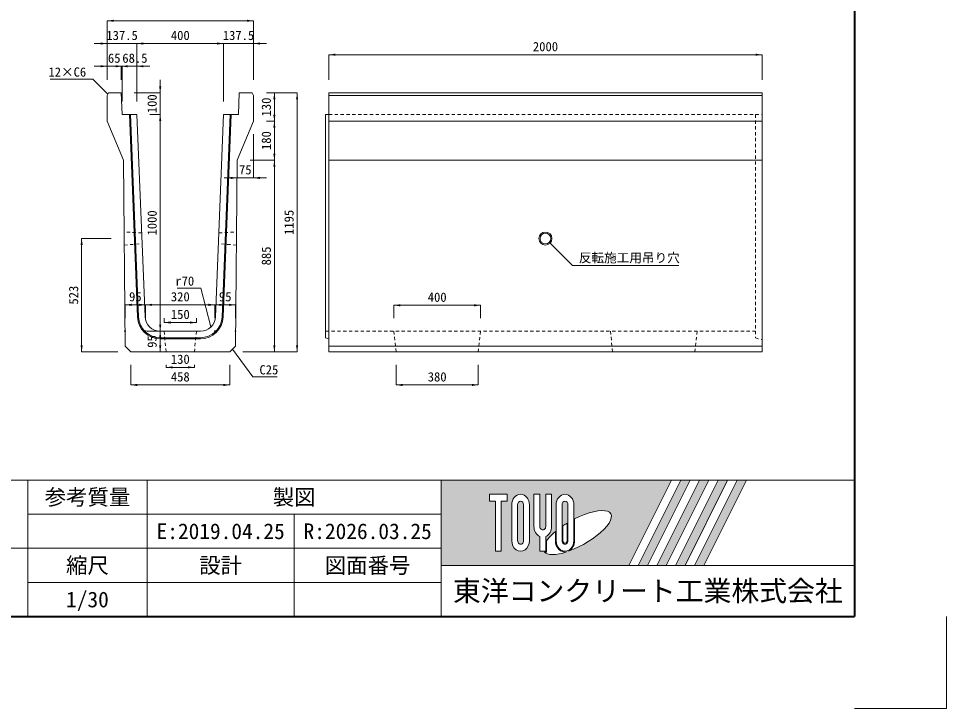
# Model space of a CAD drawing. Units: millimetres at full size. Extents: x -5540 to 13511, y -4102 to 22994.
# Drawn here: x -916 to 3368, y 10396 to 13580 of the extents above; entities that cross this region are included whole.
import ezdxf
from ezdxf.enums import TextEntityAlignment as Align

# ---------------------------------------------------------------- set-up
doc = ezdxf.new("R2010")
doc.units = ezdxf.units.MM
doc.header["$LTSCALE"] = 40
doc.linetypes.add('USER1', pattern=[0.675, 0.375, -0.3])
for name, color, linetype, lineweight in [('(0-0)', 4, 'Continuous', 5), ('Defpoints_3', 7, 'Continuous', 13), ('図枠', 7, 'Continuous', 5), ('寸法線', 7, 'Continuous', 13), ('引出線', 4, 'Continuous', 13), ('本体', 2, 'Continuous', 13), ('補助線', 8, 'Continuous', 13)]:
    doc.layers.add(name, color=color, linetype=linetype, lineweight=lineweight)
doc.styles.add('ＭＳ ゴシック', font='')
doc.styles.get('ＭＳ ゴシック').set_extended_font_data('MS Gothic')

# ---------------------------------------------------------------- blocks, each defined once
blk = doc.blocks.new('filled_arrow')
at = {"color": 0, "linetype": 'Continuous', "lineweight": -2}
blk.add_solid([(7.5, 1.25), (0, 0), (7.5, -1.25)], dxfattribs=at)

msp = doc.modelspace()

# ---------------------------------------------------------------- hatches: boundary and pattern name
at = {"layer": '図枠'}
h = msp.add_hatch(color=256, dxfattribs=at)
h.paths.add_polyline_path([(1035.13, 11449.77), (1035.13, 11056.06), (1901.3, 11056.06), (2098.15, 11449.77)])
edge = h.paths.add_edge_path(flags=16)
edge.add_ellipse((1664.02, 11207.41), major_axis=(154.26, 86.34), ratio=0.3471473, start_angle=-144.31122, end_angle=72.1899, ccw=False)
edge.add_ellipse((1606.89, 11170.13), major_axis=(0, 52.49), ratio=0.8463542, start_angle=-160.70346, end_angle=-90)
edge.add_line((1651.32, 11170.13), (1651.32, 11270.2))
edge = h.paths.add_edge_path(flags=16)
edge.add_ellipse((1606.89, 11335.69), major_axis=(0, 48.46), ratio=0.8463542, start_angle=-90, end_angle=90, ccw=False)
edge.add_line((1647.91, 11335.69), (1647.91, 11170.13))
edge.add_ellipse((1606.89, 11170.13), major_axis=(0, 48.46), ratio=0.8463542, start_angle=90, end_angle=-90, ccw=False)
edge.add_line((1565.88, 11170.13), (1565.88, 11335.69))
edge = h.paths.add_edge_path(flags=16)
edge.add_line((1620.56, 11335.69), (1620.56, 11170.13))
edge.add_ellipse((1606.89, 11170.13), major_axis=(0, 16.15), ratio=0.8463542, start_angle=90, end_angle=-90, ccw=False)
edge.add_line((1593.22, 11170.13), (1593.22, 11335.69))
edge.add_ellipse((1606.89, 11335.69), major_axis=(0, 16.15), ratio=0.8463542, start_angle=-90, end_angle=90, ccw=False)
edge = h.paths.add_edge_path(flags=16)
edge.add_line((1617.15, 11251.07), (1617.15, 11170.13))
edge.add_ellipse((1606.89, 11170.13), major_axis=(0, 12.11), ratio=0.8463542, start_angle=90, end_angle=-90, ccw=False)
edge.add_line((1596.64, 11170.13), (1596.64, 11237.82))
edge.add_ellipse((1664.02, 11207.41), major_axis=(154.26, 86.34), ratio=0.3471473, start_angle=107.79174, end_angle=126.47132, ccw=False)
edge = h.paths.add_edge_path(flags=16)
edge.add_line((1545.38, 11384.15), (1545.38, 11235.75))
edge.add_ellipse((1504.37, 11235.75), major_axis=(0, 48.46), ratio=0.8463542, start_angle=-163.34117, end_angle=-90, ccw=False)
edge.add_line((1518.04, 11190.07), (1518.04, 11121.68))
edge.add_line((1518.04, 11121.68), (1490.69, 11121.68))
edge.add_line((1490.69, 11121.68), (1490.69, 11190.07))
edge.add_ellipse((1504.37, 11235.75), major_axis=(0, 48.46), ratio=0.8463542, start_angle=90, end_angle=163.34117, ccw=False)
edge.add_line((1463.35, 11235.75), (1463.35, 11384.15))
edge.add_line((1463.35, 11384.15), (1490.69, 11384.15))
edge.add_line((1490.69, 11384.15), (1490.69, 11235.75))
edge.add_ellipse((1504.37, 11235.75), major_axis=(0, 16.15), ratio=0.8463542, start_angle=90, end_angle=-90)
edge.add_line((1518.04, 11235.75), (1518.04, 11384.15))
edge.add_line((1518.04, 11384.15), (1545.38, 11384.15))
edge = h.paths.add_edge_path(flags=16)
edge.add_line((1562.47, 11211.92), (1562.47, 11170.13))
edge.add_ellipse((1606.89, 11170.13), major_axis=(0, 52.49), ratio=0.8463542, start_angle=90, end_angle=-171.54427)
edge.add_ellipse((1664.02, 11207.41), major_axis=(154.26, 86.34), ratio=0.3471473, start_angle=-178.64954, end_angle=-148.29244, ccw=False)
edge.add_line((1512.15, 11117.64), (1521.45, 11117.64))
edge.add_line((1521.45, 11117.64), (1521.45, 11168.82))
edge.add_ellipse((1664.02, 11207.41), major_axis=(154.26, 86.34), ratio=0.3471473, start_angle=148.21912, end_angle=165.90812, ccw=False)
edge = h.paths.add_edge_path(flags=16)
edge.add_ellipse((1401.84, 11335.69), major_axis=(0, 48.46), ratio=0.8463542, start_angle=-90, end_angle=90, ccw=False)
edge.add_line((1442.85, 11335.69), (1442.85, 11170.13))
edge.add_ellipse((1401.84, 11170.13), major_axis=(0, 48.46), ratio=0.8463542, start_angle=90, end_angle=-90, ccw=False)
edge.add_line((1360.83, 11170.13), (1360.83, 11335.69))
edge = h.paths.add_edge_path(flags=16)
edge.add_line((1415.51, 11335.69), (1415.51, 11170.13))
edge.add_ellipse((1401.84, 11170.13), major_axis=(0, 16.15), ratio=0.8463542, start_angle=90, end_angle=-90, ccw=False)
edge.add_line((1388.17, 11170.13), (1388.17, 11335.69))
edge.add_ellipse((1401.84, 11335.69), major_axis=(0, 16.15), ratio=0.8463542, start_angle=-90, end_angle=90, ccw=False)
h.paths.add_polyline_path([(1340.32, 11384.15), (1340.32, 11351.85), (1312.98, 11351.85), (1312.98, 11121.68), (1285.64, 11121.68), (1285.64, 11351.85), (1258.3, 11351.85), (1258.3, 11384.15)], flags=16)
for points in [[(1944.6, 11056.06), (1987.91, 11056.06), (2184.77, 11449.77), (2141.46, 11449.77)], [(2271.38, 11449.77), (2228.08, 11449.77), (2031.22, 11056.06), (2074.53, 11056.06)], [(2358, 11449.77), (2314.69, 11449.77), (2117.84, 11056.06), (2161.15, 11056.06)], [(2444.62, 11449.77), (2401.31, 11449.77), (2204.45, 11056.06), (2247.76, 11056.06)]]:
    msp.add_hatch(color=256, dxfattribs=at).paths.add_polyline_path(points)

# ---------------------------------------------------------------- linework, layer by layer
at = {"layer": '(0-0)'}
for p, q in [((-367.09, 12202.63), (-404.46, 13136.83)), ((-362.09, 12202.83), (-399.45, 13136.83)), ((23.24, 12202.83), (60.6, 13136.83)), ((28.23, 12202.63), (65.6, 13136.83)), ((-76.68, 12106.83), (-262.17, 12106.83)), ((-262.17, 12101.83), (-76.68, 12101.83))]:
    msp.add_line(p, q, dxfattribs=at)
for centre, radius, start, end in [((-262.17, 12206.83), 105, 182.29073, 270), ((-262.17, 12206.83), 100, 182.29048, 270), ((-76.68, 12206.83), 100, 270, 357.70952), ((-76.68, 12206.83), 105, 270, 357.70927)]:
    msp.add_arc(centre, radius, start, end, dxfattribs=at)
at = {"layer": 'Defpoints_3'}
for p in [(3368.23, 10819.83), (2944.03, 10395.63)]:
    msp.add_line(p, (3368.23, 10395.63), dxfattribs=at)
at = {"layer": '図枠', "lineweight": 40}
for p in [(2944.03, 22570.17), (-4691.57, 10819.83)]:
    msp.add_line(p, (2944.03, 10819.83), dxfattribs=at)
at = {"layer": '図枠', "lineweight": 13}
for p, q in [((2944.03, 11449.77), (-4691.57, 11449.77)), ((-873.77, 10819.83), (-873.77, 11449.77)), ((-322.31, 10819.83), (-322.31, 11449.77)), ((1035.13, 10819.83), (1035.13, 11449.77)), ((1035.13, 11292.29), (-873.77, 11292.29)), ((356.41, 10819.83), (356.41, 11292.29)), ((1035.13, 11134.8), (-4691.57, 11134.8)), ((1035.13, 10977.32), (-873.77, 10977.32))]:
    msp.add_line(p, q, dxfattribs=at)
at = {"layer": '図枠'}
for p, q in [((1035.13, 11449.77), (2098.15, 11449.77)), ((2098.15, 11449.77), (1901.3, 11056.06)), ((2141.46, 11449.77), (1944.6, 11056.06)), ((2184.77, 11449.77), (1987.91, 11056.06)), ((2228.08, 11449.77), (2031.22, 11056.06)), ((2271.38, 11449.77), (2074.53, 11056.06)), ((2314.69, 11449.77), (2117.84, 11056.06)), ((2141.46, 11449.77), (2184.77, 11449.77)), ((2358, 11449.77), (2161.15, 11056.06)), ((2401.31, 11449.77), (2204.45, 11056.06)), ((2228.08, 11449.77), (2271.38, 11449.77)), ((2444.62, 11449.77), (2247.76, 11056.06)), ((2314.69, 11449.77), (2358, 11449.77)), ((2401.31, 11449.77), (2444.62, 11449.77)), ((1258.3, 11384.15), (1258.3, 11351.85)), ((1258.3, 11384.15), (1340.32, 11384.15)), ((1340.32, 11384.15), (1340.32, 11351.85)), ((1463.35, 11384.15), (1490.69, 11384.15)), ((1463.35, 11235.75), (1463.35, 11384.15)), ((1490.69, 11384.15), (1490.69, 11235.75)), ((1518.04, 11384.15), (1545.38, 11384.15)), ((1518.04, 11235.75), (1518.04, 11384.15)), ((1545.38, 11384.15), (1545.38, 11235.75)), ((1285.64, 11351.85), (1258.3, 11351.85)), ((1285.64, 11351.85), (1285.64, 11121.68)), ((1312.98, 11351.85), (1312.98, 11121.68)), ((1340.32, 11351.85), (1312.98, 11351.85)), ((1360.83, 11335.69), (1360.83, 11170.13)), ((1388.17, 11170.13), (1388.17, 11335.69)), ((1415.51, 11335.69), (1415.51, 11170.13)), ((1442.85, 11170.13), (1442.85, 11335.69)), ((1565.88, 11335.69), (1565.88, 11170.13)), ((1593.22, 11170.13), (1593.22, 11335.69)), ((1620.56, 11335.69), (1620.56, 11170.13)), ((1647.91, 11170.13), (1647.91, 11335.69)), ((1651.32, 11170.13), (1651.32, 11270.2)), ((1596.64, 11170.13), (1596.64, 11237.82)), ((1617.15, 11251.07), (1617.15, 11170.13)), ((1490.69, 11190.07), (1490.69, 11121.68)), ((1518.04, 11190.07), (1518.04, 11121.68)), ((1562.47, 11211.92), (1562.47, 11170.13)), ((1521.45, 11168.82), (1521.45, 11117.64)), ((1312.98, 11121.68), (1285.64, 11121.68)), ((1518.04, 11121.68), (1490.69, 11121.68)), ((1512.15, 11117.64), (1521.45, 11117.64)), ((1035.13, 11056.06), (1901.3, 11056.06)), ((1944.6, 11056.06), (1987.91, 11056.06)), ((2031.22, 11056.06), (2074.53, 11056.06)), ((2117.84, 11056.06), (2161.15, 11056.06)), ((2204.45, 11056.06), (2247.76, 11056.06))]:
    msp.add_line(p, q, dxfattribs=at)
for centre, major_axis, ratio, start_param, end_param in [((1401.84, 11335.69), (0, 48.46), 0.846354, 4.712389, 7.8539816), ((1606.89, 11335.69), (0, 48.46), 0.846354, 4.712389, 7.8539816), ((1401.84, 11335.69), (0, 16.15), 0.846354, 4.712389, 7.8539816), ((1606.89, 11335.69), (0, 16.15), 0.846354, 4.712389, 7.8539816), ((1664.02, 11207.41), (154.26, 86.34), 0.347147, 4.2621853, 7.7429163), ((1504.37, 11235.75), (0, 48.46), 0.846354, 1.5707963, 2.8017557), ((1504.37, 11235.75), (0, 16.15), 0.846354, 1.5707963, 4.712389), ((1504.37, 11235.75), (0, 48.46), 0.846354, 3.4814296, 4.712389), ((1664.02, 11207.41), (154.26, 86.34), 0.347147, 1.6817405, 1.8219833), ((1664.02, 11207.41), (154.26, 86.34), 0.347147, 2.0815197, 2.5155126), ((1401.84, 11170.13), (0, 48.46), 0.846354, 1.5707963, 4.712389), ((1401.84, 11170.13), (0, 16.15), 0.846354, 1.5707963, 4.712389), ((1606.89, 11170.13), (0, 52.49), 0.846354, 1.5707963, 3.3154679), ((1606.89, 11170.13), (0, 48.46), 0.846354, 1.5707963, 4.712389), ((1606.89, 11170.13), (0, 16.15), 0.846354, 1.5707963, 4.712389), ((1606.89, 11170.13), (0, 12.11), 0.846354, 1.5707963, 4.712389), ((1606.89, 11170.13), (0, 52.49), 0.846354, 3.5338438, 4.712389), ((1664.02, 11207.41), (154.26, 86.34), 0.347147, 3.2093975, 4.2004451)]:
    msp.add_ellipse(centre, major_axis=major_axis, ratio=ratio, start_param=start_param, end_param=end_param, dxfattribs=at)
at = {"layer": '寸法線'}
for p, q in [((-506.93, 13569.91), (168.07, 13569.91)), ((-506.93, 13296.83), (-506.93, 13569.91)), ((168.07, 13296.83), (168.07, 13569.91)), ((-566.93, 13464.91), (-309.43, 13464.91)), ((-506.93, 13296.83), (-506.93, 13464.91)), ((-369.43, 13464.91), (30.57, 13464.91)), ((-369.43, 13196.83), (-369.43, 13464.91)), ((-369.43, 13196.83), (-369.43, 13464.91)), ((-29.43, 13464.91), (228.07, 13464.91)), ((30.57, 13196.83), (30.57, 13464.91)), ((30.57, 13196.83), (30.57, 13464.91)), ((168.07, 13296.83), (168.07, 13464.91)), ((516.77, 13413.24), (2516.78, 13413.24)), ((516.77, 13296.83), (516.77, 13413.24)), ((2516.78, 13296.83), (2516.78, 13413.24)), ((-566.93, 13359.91), (-381.93, 13359.91)), ((-506.93, 13296.83), (-506.93, 13359.91)), ((-497.93, 13359.91), (-309.43, 13359.91)), ((-441.93, 13296.83), (-441.93, 13359.91)), ((-437.93, 13196.83), (-437.93, 13359.91)), ((-369.43, 13196.83), (-369.43, 13359.91)), ((-262.17, 13076.83), (-262.17, 13296.83)), ((-381.93, 13236.83), (-262.17, 13236.83)), ((228.07, 13236.83), (264.95, 13236.83)), ((228.07, 13236.83), (369.95, 13236.83)), ((264.95, 13106.83), (264.95, 13236.83)), ((369.95, 13236.83), (369.95, 12041.83)), ((-309.43, 13136.83), (-262.17, 13136.83)), ((-309.43, 13136.83), (-262.17, 13136.83)), ((-262.17, 12136.83), (-262.17, 13136.83)), ((228.07, 13106.83), (264.95, 13106.83)), ((228.07, 13106.83), (264.95, 13106.83)), ((264.95, 12926.83), (264.95, 13106.83)), ((168.07, 13046.83), (168.07, 12844.6)), ((153.07, 12926.83), (264.95, 12926.83)), ((153.07, 12926.83), (264.95, 12926.83)), ((264.95, 12041.83), (264.95, 12926.83)), ((93.07, 12866.83), (93.07, 12844.6)), ((33.07, 12844.6), (228.07, 12844.6)), ((-624.81, 12041.83), (-624.81, 12564.83)), ((-488.49, 12564.83), (-624.81, 12564.83)), ((-424.43, 12258.66), (-329.43, 12258.66)), ((-424.43, 12196.84), (-424.43, 12258.66)), ((-329.43, 12196.83), (-329.43, 12258.66)), ((-329.43, 12258.66), (-9.43, 12258.66)), ((-329.43, 12196.83), (-329.43, 12258.66)), ((-9.43, 12196.83), (-9.43, 12258.66)), ((-9.43, 12258.66), (85.57, 12258.66)), ((-9.43, 12196.83), (-9.43, 12258.66)), ((85.57, 12196.84), (85.57, 12258.66)), ((816.77, 12256.6), (1216.77, 12256.6)), ((816.77, 12196.83), (816.77, 12256.6)), ((1216.77, 12196.83), (1216.77, 12256.6)), ((-244.43, 12177.08), (-244.43, 12196.83)), ((-244.43, 12177.08), (-94.43, 12177.08)), ((-94.43, 12177.08), (-94.43, 12196.83)), ((-262.17, 12136.83), (-322.17, 12136.83)), ((-262.17, 12041.83), (-262.17, 12136.83)), ((-229.43, 12136.83), (-262.17, 12136.83)), ((-458.43, 12041.83), (-624.81, 12041.83)), ((-229.43, 12041.83), (-262.17, 12041.83)), ((119.57, 12041.83), (264.95, 12041.83)), ((119.57, 12041.83), (369.95, 12041.83)), ((-398.43, 11981.83), (-398.43, 11888.85)), ((-234.43, 11981.83), (-234.43, 11970.14)), ((-234.43, 11970.14), (-104.43, 11970.14)), ((-104.43, 11981.83), (-104.43, 11970.14)), ((59.57, 11981.83), (59.57, 11888.85)), ((826.77, 11981.83), (826.77, 11888.85)), ((1206.77, 11981.83), (1206.77, 11888.85)), ((-398.43, 11888.85), (59.57, 11888.85)), ((826.77, 11888.85), (1206.77, 11888.85))]:
    msp.add_line(p, q, dxfattribs=at)
at = {"layer": '引出線'}
for points in [[(-503.93, 13230.83), (-573.86, 13300.75), (-770.38, 13300.75)], [(1537.99, 12543.61), (1640.91, 12440.69), (2131.87, 12440.69)], [(-27.94, 12156.54), (-75.05, 12335.92), (-184.32, 12335.92)], [(72.24, 12054.49), (166.06, 11926.12), (278.06, 11926.12)]]:
    msp.add_lwpolyline(points, dxfattribs=at)
at = {"layer": '本体'}
for p, q in [((-506.93, 13224.83), (-500.93, 13236.83)), ((-506.93, 13106.83), (-506.93, 13224.83)), ((-500.93, 13236.83), (-441.93, 13236.83)), ((-441.93, 13236.83), (-437.93, 13136.83)), ((103.07, 13236.83), (99.07, 13136.83)), ((162.07, 13236.83), (103.07, 13236.83)), ((168.07, 13224.83), (162.07, 13236.83)), ((168.07, 13106.83), (168.07, 13224.82)), ((516.77, 13236.83), (2516.78, 13236.83)), ((516.77, 13236.83), (516.77, 12041.83)), ((2516.78, 13236.83), (2516.78, 12041.83)), ((-437.93, 13136.83), (-369.43, 13136.83)), ((-332.12, 12204.03), (-369.43, 13136.83)), ((-6.74, 12204.03), (30.57, 13136.83)), ((99.07, 13136.83), (30.57, 13136.83)), ((-506.93, 13106.83), (-431.93, 12926.83)), ((168.07, 13106.83), (93.07, 12926.83)), ((-431.93, 12926.83), (-423.77, 12067.17)), ((93.07, 12926.83), (84.91, 12067.17)), ((-76.68, 12136.83), (-262.17, 12136.83)), ((-244.43, 12136.83), (-94.43, 12136.83)), ((-398.43, 12041.83), (-423.77, 12067.17)), ((-398.43, 12041.83), (59.57, 12041.83)), ((59.57, 12041.83), (84.91, 12067.17)), ((516.77, 12041.83), (2516.78, 12041.83))]:
    msp.add_line(p, q, dxfattribs=at)
at = {"layer": '本体', "lineweight": 9}
for p, q in [((516.78, 13224.83), (2516.78, 13224.83)), ((501.77, 13136.83), (516.77, 13136.83)), ((501.77, 13136.83), (501.77, 12106.83)), ((516.77, 13106.83), (2516.77, 13106.83)), ((516.78, 12926.83), (2516.78, 12926.83)), ((501.77, 12106.83), (516.77, 12101.83)), ((516.78, 12067.17), (2516.78, 12067.17))]:
    msp.add_line(p, q, dxfattribs=at)
at = {"layer": '本体', "linetype": 'USER1', "lineweight": 9}
for p, q in [((516.78, 13136.83), (2486.77, 13136.83)), ((2486.77, 13136.83), (2516.78, 13136.83)), ((2486.77, 13136.83), (2486.77, 12106.83)), ((-347.58, 12590.6), (-428.78, 12594.83)), ((8.72, 12590.6), (89.92, 12594.83)), ((-428.21, 12534.83), (-345.58, 12540.61)), ((89.35, 12534.83), (6.72, 12540.61)), ((-234.43, 12041.83), (-244.43, 12136.83)), ((-94.43, 12136.83), (-104.43, 12041.83)), ((501.77, 12136.83), (2486.77, 12136.83)), ((826.77, 12041.83), (816.77, 12136.83)), ((1216.77, 12136.83), (1206.77, 12041.83)), ((1826.77, 12041.83), (1816.77, 12136.83)), ((2216.77, 12136.83), (2206.77, 12041.83)), ((2486.77, 12106.83), (2516.78, 12096.83))]:
    msp.add_line(p, q, dxfattribs=at)
at = {"layer": '本体', "lineweight": 5}
for radius in [30, 25]:
    msp.add_circle((1516.78, 12564.83), radius, dxfattribs=at)
at = {"layer": '本体'}
for centre, start, end in [((-262.17, 12206.83), 182.29062, 270), ((-76.68, 12206.83), 270, 357.70938)]:
    msp.add_arc(centre, 70, start, end, dxfattribs=at)
at = {"layer": '補助線'}
msp.add_line((1035.13, 11056.06), (2944.03, 11056.06), dxfattribs=at)
for centre in [(-424.43, 12136.84), (-329.43, 12136.83), (-9.43, 12136.83), (85.57, 12136.84)]:
    msp.add_circle(centre, 2, dxfattribs=at)

# ---------------------------------------------------------------- block references
at = {"layer": '寸法線', "xscale": 4, "yscale": 4}
for p in [(-506.93, 13569.91), (-369.43, 13464.91), (-369.43, 13464.91), (168.07, 13464.91), (516.77, 13413.24), (-441.93, 13359.91), (-369.43, 13359.91), (168.07, 12844.6), (-424.43, 12258.66), (-329.43, 12258.66), (-9.43, 12258.66), (816.77, 12256.6), (-244.43, 12177.08), (-234.43, 11970.14), (-398.43, 11888.85), (826.77, 11888.85)]:
    msp.add_blockref('filled_arrow', p, dxfattribs=at)
for p, rotation in [((168.07, 13569.91), 180), ((-506.93, 13464.91), 180), ((30.57, 13464.91), 180), ((30.57, 13464.91), 180), ((2516.78, 13413.24), 180), ((-506.93, 13359.91), 180), ((-437.93, 13359.91), 180), ((-262.17, 13236.83), 90), ((264.95, 13236.83), 270), ((369.95, 13236.83), 270), ((-262.17, 13136.83), 270), ((-262.17, 13136.83), 270), ((264.95, 13106.83), 90), ((264.95, 13106.83), 270), ((264.95, 12926.83), 90), ((264.95, 12926.83), 270), ((93.07, 12844.6), 180), ((-624.81, 12564.83), 270), ((-329.43, 12258.66), 180), ((-9.43, 12258.66), 180), ((85.57, 12258.66), 180), ((1216.77, 12256.6), 180), ((-94.43, 12177.08), 180), ((-262.17, 12136.83), 90), ((-262.17, 12136.83), 270), ((-624.81, 12041.83), 90), ((-262.17, 12041.83), 90), ((264.95, 12041.83), 90), ((369.95, 12041.83), 90), ((-104.43, 11970.14), 180), ((59.57, 11888.85), 180), ((1206.77, 11888.85), 180)]:
    msp.add_blockref('filled_arrow', p, dxfattribs=dict(at, rotation=rotation))
at = {"layer": '引出線', "xscale": 0.133, "yscale": 0.133}
for p, rotation in [((-503.93, 13230.83), 135), ((1537.99, 12543.61), 315), ((-27.94, 12156.54), 104.7), ((72.24, 12054.49), 306.2)]:
    msp.add_blockref('filled_arrow', p, dxfattribs=dict(at, rotation=rotation))

# ---------------------------------------------------------------- texts
at = {"layer": '図枠', "style": 'ＭＳ ゴシック'}
for s, height, p in [('参考質量', 72.49, (-598.04, 11371.03)), ('製図', 72.49, (356.41, 11371.03)), ('E:2019.04.25', 72.49, (17.05, 11213.54)), ('R:2026.03.25', 72.49, (695.77, 11213.54)), ('縮尺', 72.49, (-598.04, 11056.06)), ('設計', 72.49, (17.05, 11056.06)), ('図面番号', 72.49, (695.77, 11056.06)), ('東洋コンクリート工業株式会社', 94.24, (1989.58, 10937.95)), ('1/30', 72.49, (-598.04, 10898.57))]:
    msp.add_text(s, height=height, dxfattribs=at).set_placement(p, align=Align.MIDDLE_CENTER)
at = {"layer": '寸法線', "style": 'ＭＳ ゴシック'}
for s, p in [('137.5', (-438.18, 13502.41)), ('400', (-169.43, 13502.41)), ('137.5', (99.32, 13502.41)), ('2000', (1516.78, 13450.74)), ('65', (-474.43, 13397.41)), ('68.5', (-378.94, 13397.41)), ('75', (130.57, 12882.1)), ('95', (-376.93, 12296.16)), ('320', (-169.43, 12296.16)), ('95', (38.07, 12296.16)), ('400', (1016.77, 12294.1)), ('150', (-169.43, 12214.58)), ('130', (-169.43, 12007.64)), ('458', (-169.43, 11926.35)), ('380', (1016.77, 11926.35))]:
    msp.add_text(s, height=42.72, dxfattribs=at).set_placement(p, align=Align.MIDDLE_CENTER)
for s, p in [('100', (-299.67, 13186.83)), ('130', (227.45, 13171.83)), ('180', (227.45, 13016.83)), ('1000', (-299.67, 12636.83)), ('1195', (332.45, 12639.33)), ('885', (227.45, 12484.33)), ('523', (-662.31, 12303.33)), ('95', (-299.67, 12089.33))]:
    msp.add_text(s, height=42.72, rotation=90, dxfattribs=at).set_placement(p, align=Align.MIDDLE_CENTER)
at = {"layer": '引出線', "style": 'ＭＳ ゴシック'}
for s, p in [('12×C6', (-603.86, 13354.75)), ('r70', (-105.05, 12389.92))]:
    msp.add_text(s, height=42.72, dxfattribs=at).set_placement(p, align=Align.TOP_RIGHT)
for s, p in [('反転施工用吊り穴', (1670.91, 12497.43)), ('C25', (196.06, 11980.12))]:
    msp.add_text(s, height=42.72, dxfattribs=at).set_placement(p, align=Align.TOP_LEFT)

doc.saveas('drawing.dxf')
